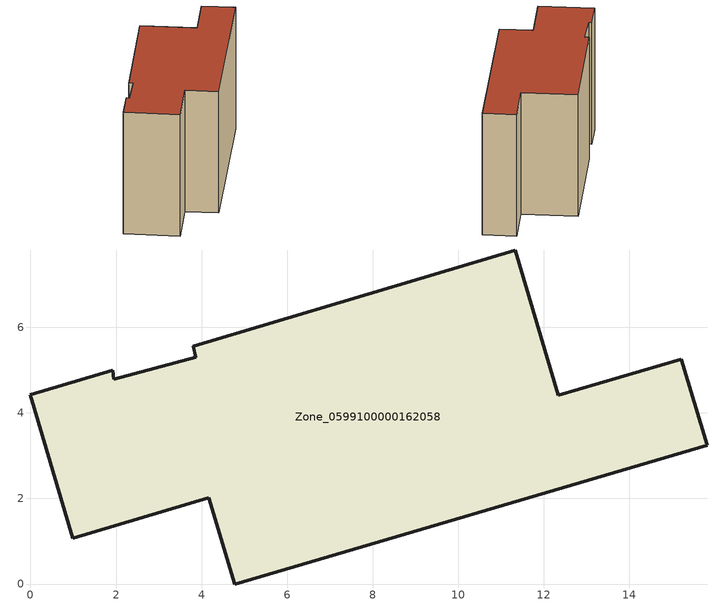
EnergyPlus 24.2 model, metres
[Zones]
Zone_0599100000162058
 floor ground (C_G): 0,4.42 1.93,5 1.95,4.79 3.87,5.3 3.81,5.56 11.33,7.81 12.34,4.41 15.22,5.26 15.82,3.24 4.78,0 4.17,2.02 0.99,1.07 z0
 wall outside (C_F): 15.82,3.24 15.22,5.26 12.34,4.41 11.33,7.81 3.81,5.56 3.87,5.3 1.95,4.79 1.93,5 0,4.42 0.99,1.07 4.17,2.02 4.78,0 15.82,3.24 z0:8.36
 roof outside (C_R): 1.93,5 0,4.42 0.99,1.07 4.17,2.02 4.78,0 15.82,3.24 15.22,5.26 12.34,4.41 11.33,7.81 3.81,5.56 3.87,5.3 1.95,4.79 z8.36
[BUILDING]
Pand.0599100000162058: North Axis=0; Terrain=City; Loads Convergence Tolerance Value=0.04; Temperature Convergence Tolerance Value=0.4; Solar Distribution=FullExterior; Maximum Number of Warmup Days=25; Minimum Number of Warmup Days=1
[Site:Location]
Rotterdam.The.Hague.AP_ZH_NLD Design_Conditions: Latitude=51.96; Longitude=4.45; Time Zone=1; Elevation=-4.5
[SITE:GROUNDTEMPERATURE:BUILDINGSURFACE]
18, 18, 18, 18, 18, 18, 18, 18, 18, 18, 18, 18
[MATERIAL] Thermal Absorptance=0.9; Solar Absorptance=0.7; Visible Absorptance=0.7
Name | Roughness | Thickness | Conductivity | Density | Specific Heat
G.TC.1975-1991 | MediumSmooth | 0.15 | 0.288461 | 540 | 1210
F.TC.1975-1991 | Rough | 0.3 | 0.230769 | 1920 | 840
R.TC.1975-1991 | MediumRough | 0.2 | 0.153846 | 1500 | 1000
[CONSTRUCTION]
C_G: G.TC.1975-1991
C_F: F.TC.1975-1991
C_R: R.TC.1975-1991
[ZONE]
Zone_0599100000162058: Type=1; Multiplier=1; Ceiling Height=Autocalculate; Volume=Autocalculate; Floor Area=autocalculate; Part of Total Floor Area=Yes
[ZONEINFILTRATION:DESIGNFLOWRATE]
Infil_Zone_0599100000162058: Zone or ZoneList or Space or SpaceList=Zone_0599100000162058; Schedule=AlwaysOn; Design Flow Rate Calculation Method=Flow/Area; Flow Rate per Floor Area=0.003; Constant Term Coefficient=1; Temperature Term Coefficient=0; Velocity Term Coefficient=0; Velocity Squared Term Coefficient=0
[HVACTEMPLATE:ZONE:IDEALLOADSAIRSYSTEM]
Zone_0599100000162058: Maximum Heating Supply Air Temperature=50; Minimum Cooling Supply Air Temperature=13; Maximum Heating Supply Air Humidity Ratio=0.0156; Minimum Cooling Supply Air Humidity Ratio=0.0077; Heating Limit=NoLimit; Cooling Limit=NoLimit; Dehumidification Control Type=ConstantSensibleHeatRatio; Cooling Sensible Heat Ratio=0.7; Dehumidification Setpoint=60; Humidification Control Type=None; Humidification Setpoint=30; Outdoor Air Method=None; Outdoor Air Flow Rate per Person=0.00944; Outdoor Air Flow Rate per Zone Floor Area=0; Outdoor Air Flow Rate per Zone=0; Demand Controlled Ventilation Type=None; Outdoor Air Economizer Type=NoEconomizer; Heat Recovery Type=None; Sensible Heat Recovery Effectiveness=0.7; Latent Heat Recovery Effectiveness=0.65
[ZONECONTROL:THERMOSTAT]
ThermostatControl_Zone_0599100000162058: Zone or ZoneList=Zone_0599100000162058; Control Type Schedule=DualSetpointControlType; Control 1=Thermostat_Zone_0599100000162058; Temperature Difference Between Cutout And Setpoint=0
[THERMOSTATSETPOINT:DUALSETPOINT]
Thermostat_Zone_0599100000162058: Heating Setpoint Temperature Schedule=HeatingSetpoint_Zone_0599100000162058; Cooling Setpoint Temperature Schedule=CoolingSetpoint_Zone_0599100000162058
[SCHEDULE:COMPACT]
HeatingSetpoint_Zone_0599100000162058: Through: 12/31, For: AllDays, Until: 24:00, 21
CoolingSetpoint_Zone_0599100000162058: Through: 12/31, For: AllDays, Until: 24:00, 24
DualSetpointControlType: Through: 12/31, For: AllDays, Until: 24:00, 4
AlwaysOn: Through: 12/31, For: AllDays, Until: 24:00, 1
